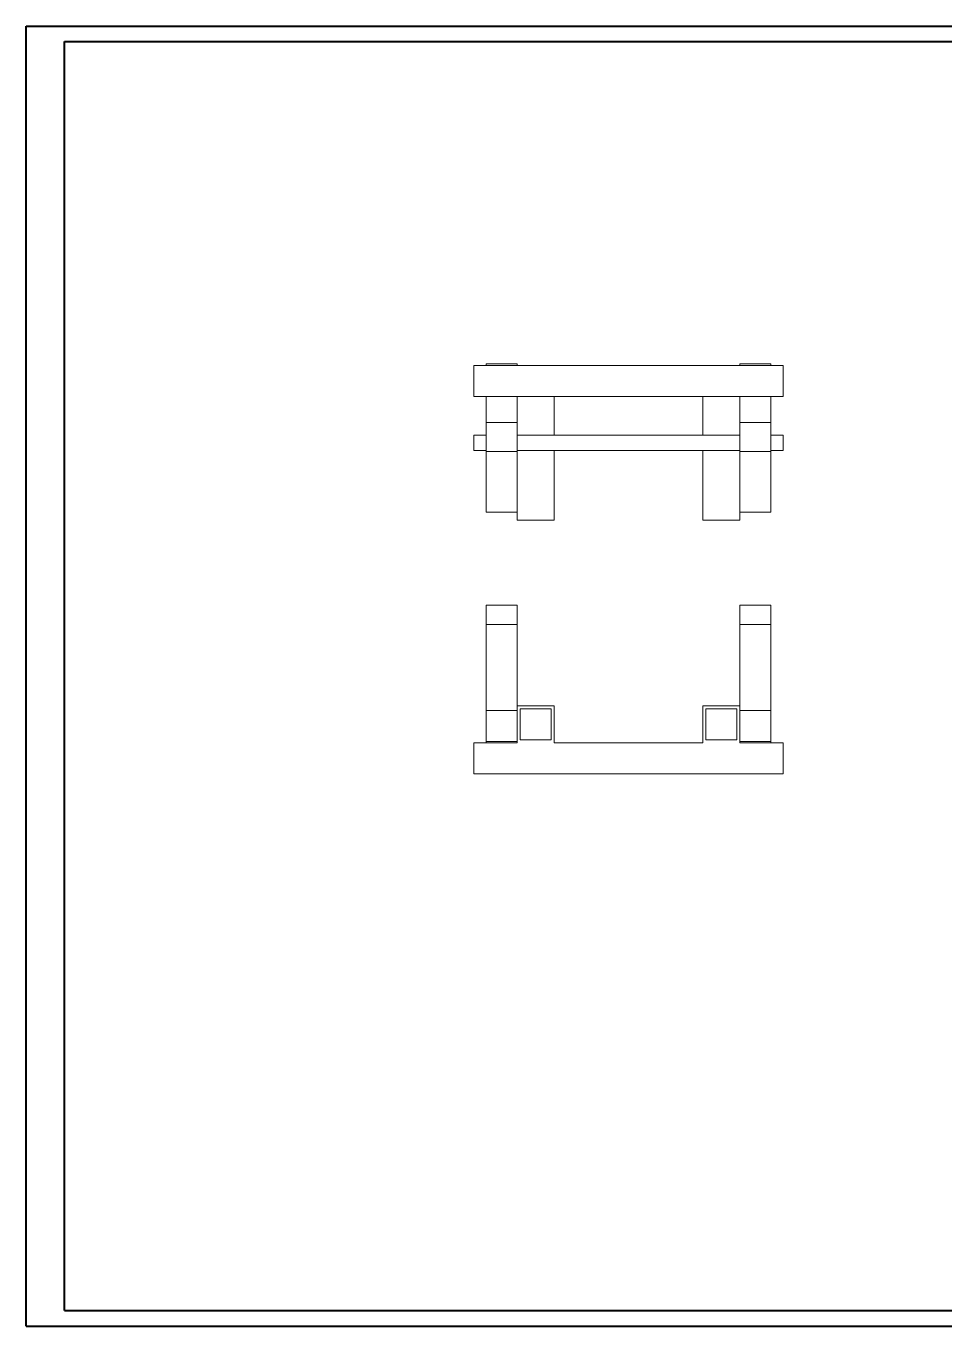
# Model space of a CAD drawing. Header units: millimetres. Extents: x 0 to 1189, y 0 to 841.
# Drawn here: x 0 to 595, y 0 to 841 of the extents above; entities that cross this region are included whole.
import ezdxf

# ---------------------------------------------------------------- set-up
doc = ezdxf.new("R2010")
doc.units = ezdxf.units.MM

msp = doc.modelspace()

# ---------------------------------------------------------------- linework, layer by layer
at = {"color": 7, "linetype": 'Continuous', "lineweight": 40}
for p, q in [((0.08, 0.21), (0.08, 841.21)), ((0.08, 841.21), (1189.08, 841.21)), ((25.08, 10.21), (25.08, 831.21)), ((25.08, 831.21), (1179.08, 831.21)), ((25.08, 10.21), (1179.08, 10.21)), ((0.08, 0.21), (1189.08, 0.21))]:
    msp.add_line(p, q, dxfattribs=at)
at = {"color": 7, "linetype": 'Continuous', "lineweight": 15}
for p, q in [((317.84, 622.77), (297.84, 622.77)), ((297.84, 622.77), (297.84, 621.59)), ((317.84, 622.77), (317.84, 621.59)), ((481.84, 622.77), (461.84, 622.77)), ((461.84, 622.77), (461.84, 621.59)), ((481.84, 622.77), (481.84, 621.59)), ((489.84, 621.59), (289.84, 621.59)), ((289.84, 621.59), (289.84, 601.59)), ((489.84, 621.59), (489.84, 601.59)), ((489.84, 601.59), (289.84, 601.59)), ((297.84, 601.59), (297.84, 584.8)), ((317.84, 601.59), (317.84, 584.8)), ((341.84, 601.59), (341.84, 576.59)), ((437.84, 601.59), (437.84, 576.59)), ((461.84, 601.59), (461.84, 584.8)), ((481.84, 601.59), (481.84, 584.8)), ((317.84, 584.8), (297.84, 584.8)), ((297.84, 566), (297.84, 584.8)), ((317.84, 566), (317.84, 584.8)), ((481.84, 584.8), (461.84, 584.8)), ((461.84, 566), (461.84, 584.8)), ((481.84, 566), (481.84, 584.8)), ((297.84, 576.59), (289.84, 576.59)), ((289.84, 576.59), (289.84, 566.59)), ((461.84, 576.59), (317.84, 576.59)), ((489.84, 576.59), (481.84, 576.59)), ((489.84, 576.59), (489.84, 566.59)), ((289.84, 566.59), (297.84, 566.59)), ((317.84, 566), (297.84, 566)), ((297.84, 566), (297.84, 526.73)), ((317.84, 566.59), (461.84, 566.59)), ((317.84, 566), (317.84, 559.13)), ((341.84, 566.59), (341.84, 521.59)), ((437.84, 566.59), (437.84, 521.59)), ((481.84, 566), (461.84, 566)), ((461.84, 566), (461.84, 559.13)), ((481.84, 566.59), (489.84, 566.59)), ((481.84, 566), (481.84, 526.73)), ((317.84, 559.13), (317.84, 521.59)), ((461.84, 559.13), (461.84, 521.59)), ((317.84, 526.73), (297.84, 526.73)), ((317.84, 521.59), (341.84, 521.59)), ((437.84, 521.59), (461.84, 521.59)), ((481.84, 526.73), (461.84, 526.73)), ((317.84, 466.44), (297.84, 466.44)), ((481.84, 466.44), (461.84, 466.44)), ((317.84, 454.12), (297.84, 454.12)), ((297.84, 454.12), (297.84, 398.44)), ((317.84, 454.12), (317.84, 401.44)), ((481.84, 454.12), (461.84, 454.12)), ((461.84, 454.12), (461.84, 401.44)), ((481.84, 454.12), (481.84, 398.44)), ((317.84, 398.44), (297.84, 398.44)), ((297.84, 398.44), (297.84, 378.44)), ((317.84, 401.44), (317.84, 398.44)), ((341.84, 401.44), (317.84, 401.44)), ((317.84, 398.44), (317.84, 378.44)), ((339.84, 399.44), (319.84, 399.44)), ((319.84, 399.44), (319.84, 379.44)), ((339.84, 379.44), (339.84, 399.44)), ((341.84, 377.44), (341.84, 401.44)), ((461.84, 401.44), (437.84, 401.44)), ((437.84, 401.44), (437.84, 377.44)), ((459.84, 399.44), (439.84, 399.44)), ((439.84, 399.44), (439.84, 379.44)), ((459.84, 379.44), (459.84, 399.44)), ((461.84, 398.44), (461.84, 401.44)), ((481.84, 398.44), (461.84, 398.44)), ((461.84, 398.44), (461.84, 378.44)), ((481.84, 398.44), (481.84, 378.44)), ((319.84, 379.44), (339.84, 379.44)), ((439.84, 379.44), (459.84, 379.44)), ((289.84, 377.44), (289.84, 357.44)), ((317.84, 377.44), (289.84, 377.44)), ((317.84, 378.44), (297.84, 378.44)), ((297.84, 378.44), (297.84, 377.44)), ((317.84, 378.44), (317.84, 377.44)), ((437.84, 377.44), (341.84, 377.44)), ((481.84, 378.44), (461.84, 378.44)), ((461.84, 377.44), (461.84, 378.44)), ((489.84, 377.44), (461.84, 377.44)), ((481.84, 378.44), (481.84, 377.44)), ((489.84, 377.44), (489.84, 357.44)), ((489.84, 357.44), (289.84, 357.44))]:
    msp.add_line(p, q, dxfattribs=at)
for points in [[(297.84, 466.44), (297.84, 466.29), (297.84, 466.02), (297.84, 465.1), (297.84, 463.8), (297.84, 462.08), (297.84, 459.9), (297.84, 457.26), (297.84, 455.16), (297.84, 454.12)], [(317.84, 466.44), (317.84, 466.29), (317.84, 466.02), (317.84, 465.1), (317.84, 463.8), (317.84, 462.08), (317.84, 459.9), (317.84, 457.26), (317.84, 455.16), (317.84, 454.12)], [(461.84, 466.44), (461.84, 466.29), (461.84, 466.02), (461.84, 465.1), (461.84, 463.8), (461.84, 462.08), (461.84, 459.9), (461.84, 457.26), (461.84, 455.16), (461.84, 454.12)], [(481.84, 466.44), (481.84, 466.29), (481.84, 466.02), (481.84, 465.1), (481.84, 463.8), (481.84, 462.08), (481.84, 459.9), (481.84, 457.26), (481.84, 455.16), (481.84, 454.12)]]:
    msp.add_open_spline(points, degree=3, knots=[0, 0, 0, 0, 0.167335, 0.322316, 0.466561, 0.602074, 0.737295, 0.86878, 1, 1, 1, 1], dxfattribs=at)

doc.saveas('drawing.dxf')
